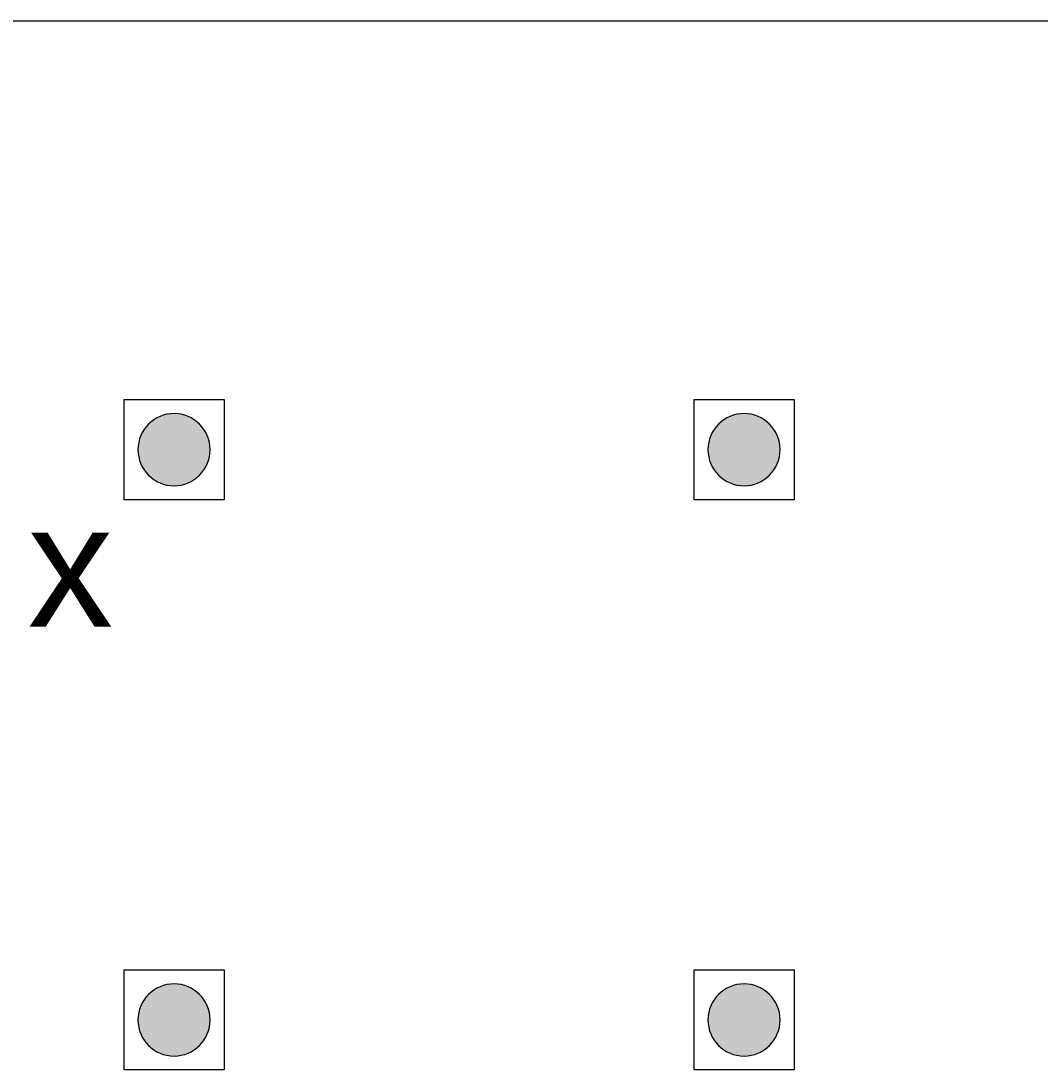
# Model space of a CAD drawing. Header units: millimetres. Extents: x 1680 to 166026, y 35966 to 91121.
# Drawn here: x 129847 to 131098, y 46777 to 48065 of the extents above; entities that cross this region are included whole.
import ezdxf

# ---------------------------------------------------------------- set-up
doc = ezdxf.new("R2010")
doc.units = ezdxf.units.MM
doc.linetypes.add('IMPORT-ACAD_ISO03W100', pattern=[762, 304.8, -457.2])
doc.layers.add('A-GENM', color=13, linetype='Continuous', lineweight=18)
doc.styles.add('Arial', font='arial.ttf', dxfattribs={"height": 150})

# ---------------------------------------------------------------- blocks, each defined once
blk = doc.blocks.new('plan')
at = {"color": 252, "lineweight": 20, "true_color": 0x939598}
blk.add_line((496072.1, -210892.2), (502932.1, -210892.2), dxfattribs=at)
at = {"layer": 'A-GENM', "color": 252, "linetype": 'IMPORT-ACAD_ISO03W100', "lineweight": 20, "true_color": 0x939598}
blk.add_line((500632.1, -210892.2), (502932.1, -210892.2), dxfattribs=at)
at = {"color": 252, "lineweight": 20, "true_color": 0x939598, "style": 'Arial'}
blk.add_text('x', height=150, dxfattribs=at).set_placement((500837.5, -211635.6))
blk = doc.blocks.new('A$C513457DA')
at = {"lineweight": 13}
h = blk.add_hatch(color=20, dxfattribs=at)
h.set_gradient(color1=(255, 63, 0), one_color=1, tint=1, name='SPHERICAL')
h.paths.add_polyline_path([(0, 65.5, 1), (131.1, 65.5, 1)])
at = {"color": 7, "lineweight": 13}
blk.add_circle((65.5, 65.5, 13.2), 65.5, dxfattribs=at)
blk = doc.blocks.new('asdasdasda')
at = {"color": 7, "lineweight": 5}
blk.add_lwpolyline([(61.4, 61.4), (61.4, -61.4), (-61.4, -61.4), (-61.4, 61.4)], close=True, dxfattribs=at)
at = {"color": 7, "lineweight": 13, "xscale": -0.6762847886416495, "yscale": 0.6762847886416495, "zscale": 0.6762847886416495, "rotation": 180}
blk.add_blockref('A$C513457DA', (-44.3, 44.3, -9), dxfattribs=at)

msp = doc.modelspace()

# ---------------------------------------------------------------- block references
for name, p in [('plan', (-370982.2, 258957.2)), ('asdasdasda', (130035, 47538.8)), ('asdasdasda', (130735, 47538.8)), ('asdasdasda', (130035, 46838.8)), ('asdasdasda', (130735, 46838.8))]:
    msp.add_blockref(name, p)

doc.saveas('drawing.dxf')
